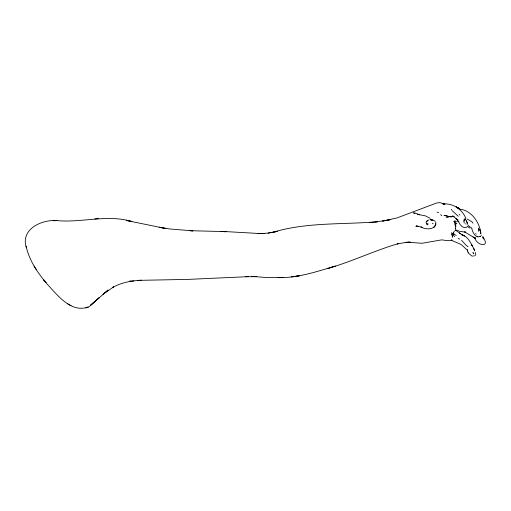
<?xml version="1.0" encoding="UTF-8"?>
<svg xmlns="http://www.w3.org/2000/svg" width="511" height="511" viewBox="0 0 511 511"><rect width="100%" height="100%" fill="white"/><g stroke="black" fill="none" stroke-linecap="round" stroke-linejoin="round"><path stroke-width="0.77" d="M451.615 234.849L451.647 232.684M473.352 255.698L472.796 256.222M464.097 221.027L464.39 219.762M455.838 228.883L455.263 229.184L455.767 226.494L455.735 220.797M482.933 236.561L482.959 237.2M454.317 222.489L454.528 221.429M481.215 235.494L481.298 235.124M475.779 255.04L475.422 252.44M456.227 235.424L454.164 234.313L453.289 232.416L452.433 237.264L452.184 235.565L452.784 233.342M478.686 228.072L478.66 231.298M452.184 235.565L452.784 233.731L454.471 236.676M478.692 228.979L478.596 229.969M482.85 237.136L482.978 237.506L482.921 237.098M464.295 219.027L463.867 221.039L464.237 223.128M454.803 221.033L454.196 221.787L453.723 221.352M426.557 221.691L428.646 219.96M427.273 220.471L426.014 222.649L426.838 223.741M453.596 232.256L454.368 231.387M467.667 226.367L466.115 227.452L464.812 227.695L462.168 226.686L460.194 224.687L457.243 219.315L457.882 219.883L457.549 219.628M94.893 301.49L99.453 297.517L90.511 305.227L95.595 300.883L91.162 305.08L88.524 307.041L85.886 307.858L88.103 307.073C70.901 313.115 57.475 295.147 47.255 284.173C37.827 273.085 29.216 260.578 26.093 246.136M95.5 300.979L108.134 290.037L103.081 294.227L113.646 286.888L112.663 287.431C121.541 282.474 131.621 280.616 141.675 280.277L137.753 280.379L188.093 279.396L248.678 276.636M473.352 253.858L473.703 252.76M432.344 223.799L433.143 223.23M480.57 236.229L480.123 236.542L480.583 236.203C475.798 239.078 472.145 231.866 471.755 227.912M475.23 255.545L474.451 255.973M454.988 230.557L456.004 230.148L458.52 230.442M327.513 268.582L335.261 266.078C316.66 271.622 297.728 278.125 278.067 277.639L283.541 277.479L267.317 277.652L251.527 276.285L256.714 276.636M465.585 223.837L466.256 224.01M329.34 268C352.711 261.249 374.723 250.492 398.069 243.721L397.117 243.926L406.558 242.323L405.197 242.431L410.346 242.157L407.586 242.176L421.945 243.287L441.683 239.87L446.882 240.579L450.555 240.432M268.09 233.105L277.128 231.464L268.09 233.105L261.511 233.521L264.487 233.508L258.017 233.457L261.153 233.616L226.213 231.624L189.894 230.697M451.258 240.189L451.98 240.049L451.034 240.132L461.082 244.462L466.441 249.323M126.581 220.509L131.902 221.487C107.003 214.09 81.83 223.013 56.664 220.592C41.525 219.436 20.197 229.324 26.38 247.714M272.203 232.486C306.415 221.966 342.389 224.757 377.559 221.729L369.67 222.541M446.39 215.795L444.014 215.585M375.662 221.927L388.117 220.126L390.059 219.743L382.573 221.059L396.855 217.98L436.637 203.001L440.003 202.599L444.385 204.183L443.209 203.531M98.476 218.504L94.867 218.97M130.644 281.146L129.628 281.222L133.869 280.929M56.664 220.592L53.125 220.688L56.97 220.586M417.928 226.335L415.897 226.392L418.337 226.379L416.299 225.939L418.337 226.379M245.721 276.726L256.746 276.687M446.339 217.475L448.358 217.469M430.645 220.037L432.798 220.407L429.936 219.296M190.667 230.736L192.986 230.857L169.69 228.966L159.317 227.248L165.679 228.526L126.907 220.567M437.148 212.276L438.738 212.372M220.809 231.419L226.111 231.758L220.643 231.406M455.601 223.371L456.936 223.486M459.006 231.215L465.725 232.192L464.601 231.885L475.236 238.298L472.988 236.963M459.593 209.101C471.532 210.36 479.784 222.566 480.966 233.814M444.934 215.578L447.949 216.23M456.681 221.263L458.859 221.755M446.64 216.051L450.319 216.709L454.228 216.498L452.484 215.91L457.939 219.973M443.803 203.857C453.698 203.563 462.225 209.414 465.911 218.465M427.151 223.69L428.186 223.984M414.919 213.362L413.463 212.876L415.826 213.279L419.576 214.792L417.327 214.307L425.382 215.853L430.192 218.363M417.915 226.29L422.054 227.338L421.019 226.999C425.88 230.046 436.432 229.873 435.851 222.176M464.831 218.81L465.425 219.04M431.878 219.462L435.308 221.34M471.334 228.047L468.031 225.332M472.113 256.158L468.165 252.99M458.182 238.292L459.619 239.091M426.417 224.067L427.892 224.891M67.637 303.726L71.016 305.738M462.653 234.888C468.638 237.372 471.078 243.734 473.991 249.036M460.526 233.597L455.301 230.078M459.383 233.061L462.608 235.22M472.694 252.677L473.282 253.066M457.473 219.807L455.882 218.708M468.063 246.762L466.249 245.427L461.58 240.323M468.102 226.878L469.66 228.047M467.335 219.091L472.19 222.004L472.937 223.16M440.591 214.677L441.804 215.648M477.108 236.472L477.625 236.9M458.233 216.274L452.178 210.692M459.217 214.371L459.9 215.042M475.645 233.54L476.265 234.179M465.361 219.27L465.911 219.851M43.307 279.408L46.067 282.692L43.876 280.079M473.972 249.081L473.512 248.474L474.214 249.54M466.997 249.783L467.31 250.218M483.598 237.985C490.413 248.435 475.658 245.274 474.751 237.264L475.281 238.484L475.109 238.139M34.058 265.982L36.185 269.489M465.943 220.196L467.201 222.885M455.767 226.494L454.911 224.783L454.745 220.944M466.524 220.848L467.808 224.361M479.989 230.314L479.605 229.362L480.353 231.394M468.153 251.961L468.44 252.683M483.189 238.081L483.54 239.001L483.157 237.979M451.373 209.274L451.654 210.027M474.623 250.939L474.349 249.873M467.654 252.051L467.163 249.438M474.527 250.492L474.432 249.898M480.602 232.78L480.634 233.444M435.781 224.048L435.628 224.834L435.781 224.048M434.995 225.977L433.96 227.133L434.995 225.977M299.114 275.851L291.653 276.796L299.114 275.851M449.967 216.664L448.639 216.568L451.641 216.779L449.967 216.664M444.832 204.125L442.73 203.768L444.832 204.125M463.464 235.514L461.478 234.46L464.429 236.031L463.464 235.514M457.939 207.894L456.17 206.789L458.597 208.341L457.939 207.894M458.246 208.098L457.613 207.575L459.734 209.35L458.246 208.098M471.838 245.095L471.334 244.488L472.483 245.9L471.838 245.095"/></g></svg>
